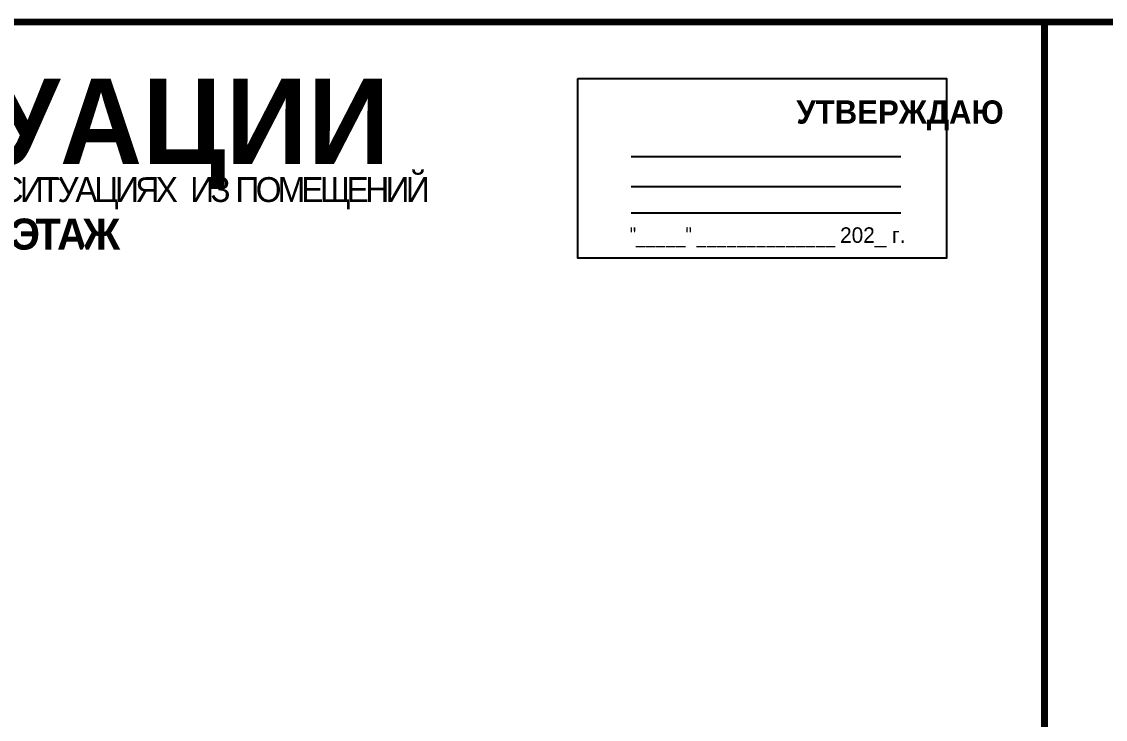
# Model space of a CAD drawing. Header units: millimetres. Extents: x 13114 to 67229, y 22859 to 38520.
# Drawn here: x 37452 to 37731.3, y 25694.3 to 25874 of the extents above; entities that cross this region are included whole.
import ezdxf

# ---------------------------------------------------------------- set-up
doc = ezdxf.new("R2010")
doc.units = ezdxf.units.MM
doc.styles.add('обычный', font='arial.ttf')

msp = doc.modelspace()

# ---------------------------------------------------------------- linework, layer by layer
at = {"color": 6, "lineweight": 100}
for points in [[(37115.63, 25874), (37715.63, 25874), (37715.63, 25479), (37115.63, 25479)], [(37115.63, 25874), (37715.63, 25874), (37715.63, 25479), (37115.63, 25479)], [(37715.63, 25874), (38315.63, 25874), (38315.63, 25479), (37715.63, 25479)], [(37715.63, 25874), (38315.63, 25874), (38315.63, 25479), (37715.63, 25479)]]:
    msp.add_lwpolyline(points, close=True, dxfattribs=at)
msp.add_lwpolyline([(37595.34, 25859.32), (37690.35, 25859.32), (37690.35, 25813.11), (37595.34, 25813.11)], close=True)
for points in [[(37609.1, 25839.27), (37678.62, 25839.27)], [(37609.1, 25831.51), (37678.62, 25831.51)], [(37609.1, 25824.72), (37678.62, 25824.72)]]:
    msp.add_lwpolyline(points)

# ---------------------------------------------------------------- texts
at = {"lineweight": 0, "style": 'обычный'}
for s, insert, char_height, width, attachment_point in [('{\\fProxima Nova Rg|b1|i0|c204|p2;ПЛАН ЭВАКУАЦИИ}', (37269.71, 25859.29), 22, 493.8901, 1), ('\\pi-18,l18,t18;{\\fProxima Nova Rg|b1|i0|c204|p2;УТВЕРЖДАЮ\\H1.1997x; }', (37678.38, 25849.85), 6, 126.6484, 5), ('{\\fArial Narrow|b0|i0|c204|p34;"_____" ______________ \\fProxima Nova Rg|b0|i0|c204|p2;202_ г. }', (37644.25, 25818.44), 4, 78.6503, 5)]:
    msp.add_mtext(s, dxfattribs=dict(at, insert=insert, char_height=char_height, width=width, attachment_point=attachment_point))
at = {"color": 0, "lineweight": 0, "insert": (37418.81, 25834.12), "char_height": 8, "width": 449.2158, "attachment_point": 5, "style": 'обычный'}
msp.add_mtext('{\\fArial Black|b1|i0|c204|p34;\\H2x;\\T0.85;  \\fArial Narrow|b0|i0|c204|p34;\\H0.8x;\\W0.9;\\P\\fProxima Nova Rg|b0|i0|c204|p2;\\H0.5x;\\W1;\\C256;ПРИ ПОЖАРЕ  ИЛИ ДРУГИХ ЧРЕЗВЫЧАЙНЫХ СИТУАЦИЯХ  ИЗ ПОМЕЩЕНИЙ \\fProxima Nova Rg|b1|i0|c204|p2;\\H1.25x;\\PЦЭО: АБК ЦСиП   3 ЭТАЖ}', dxfattribs=at)

doc.saveas('drawing.dxf')
